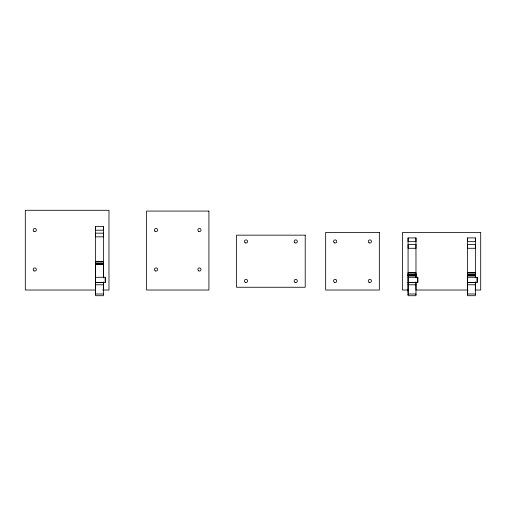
<?xml version="1.0" encoding="UTF-8"?>
<svg xmlns="http://www.w3.org/2000/svg" width="506" height="506" viewBox="0 0 506 506"><rect width="100%" height="100%" fill="white"/><g stroke="black" fill="none" stroke-linecap="round" stroke-linejoin="round"><path stroke-width="0.76" d="M95.558 292.708L95.558 226.473L103.452 226.473L103.452 277.294M103.452 290.02L103.452 282.424M95.558 282.424L105.267 282.424L105.267 277.288L95.558 277.294M408.076 292.708L408.076 237.921L415.97 237.921L415.97 277.301M415.97 282.424L415.97 290.02L468.069 290.02M408.076 282.43L417.785 282.424L417.785 277.294L408.076 277.301M467.468 292.708L467.468 237.915L475.362 237.915L475.362 277.294M475.362 290.02L475.362 282.424M467.468 282.424L477.177 282.424L477.177 277.288L467.468 277.294M103.452 264.214L95.558 264.214L95.558 261.362L103.452 261.362L103.452 277.889M95.558 261.374L103.452 261.419M95.558 261.488L103.452 261.488M95.558 261.577L103.452 261.577M95.558 261.684L103.452 261.684M95.558 263.006L103.452 263.006M95.558 263.481L103.452 263.512M95.558 263.613L103.452 263.613M95.558 263.771L103.452 263.771M95.558 263.974L103.452 263.974M103.452 264.467L95.558 264.467L95.558 294.562M415.97 275.662L408.076 275.662L408.076 272.81L415.97 272.829L415.97 277.895M475.362 275.656L467.468 275.656L467.468 272.81L475.362 272.823L475.362 277.889M408.076 272.873L415.97 272.943M467.468 272.867L475.362 272.936M408.076 274.454L415.97 274.454M467.468 274.448L475.362 274.448M408.076 274.929L415.97 274.967M467.468 274.929L475.362 274.96M408.076 275.062L415.97 275.062M467.468 275.062L475.362 275.062M408.076 275.22L415.97 275.22M467.468 275.213L475.362 275.213M408.076 275.422L415.97 275.422M467.468 275.422L475.362 275.422M475.362 275.915L467.468 275.915L467.468 294.562M415.97 275.915L408.076 275.915L408.076 294.568M95.558 282.62L103.452 282.62M408.076 282.626L415.97 282.626M467.468 282.62L475.362 282.62M95.558 284.783L103.452 284.783M408.076 284.783L415.97 284.783M467.468 284.783L475.362 284.783M95.558 290.02L25.3 290.02L25.3 210.287L108.973 210.287L108.973 290.02L102.661 290.02M408.076 290.02L402.548 290.02L402.548 232.393L480.7 232.393L480.7 290.02L475.172 290.02M477.177 277.294L477.177 282.424M475.362 237.915L475.362 241.653L467.468 241.653L467.468 237.915M475.362 281.791L475.362 294.562M417.785 277.301L417.785 282.43M415.97 237.921L415.97 241.659L408.076 241.659L408.076 237.921M415.97 281.798L415.97 294.568M105.267 277.294L105.267 282.424M103.452 226.473L103.452 230.211L95.558 230.211L95.558 226.473M103.452 281.886L103.452 294.562M95.558 293.999L95.558 295.706L103.452 295.706L103.452 293.999L95.558 293.999M408.076 294.005L408.076 295.713L415.97 295.713L415.97 294.005L408.076 294.005M467.468 293.999L467.468 295.706L475.362 295.706L475.362 293.999L467.468 293.999M208.915 211.078L146.55 211.078L146.55 290.02L208.915 290.02L208.915 211.078M379.342 232.393L325.662 232.393L325.662 290.02L379.342 290.02L379.342 232.393M103.452 233.171L95.558 233.171L95.558 236.84L103.452 236.84L103.452 233.171M305.219 235.157L236.542 235.157L236.542 287.256L305.219 287.256L305.219 235.157M415.97 244.619L408.076 244.619L408.076 248.288L415.97 248.288L415.97 244.619M475.362 244.619L467.468 244.619L467.468 248.288L475.362 248.288L475.362 244.619M33.984 270.862A1.581 1.581 0 0 0 36.35 269.496A1.581 1.581 0 0 0 33.984 268.129A1.581 1.581 0 0 0 33.984 270.862M33.984 231.394A1.581 1.581 0 0 0 36.35 230.021A1.581 1.581 0 0 0 33.984 228.655A1.581 1.581 0 0 0 33.984 231.394M155.234 270.862A1.581 1.581 0 0 0 157.6 269.496A1.581 1.581 0 0 0 155.234 268.129A1.581 1.581 0 0 0 155.234 270.862M198.649 270.862A1.581 1.581 0 0 0 201.021 269.496A1.581 1.581 0 0 0 198.649 268.129A1.581 1.581 0 0 0 198.649 270.862M154.906 231.141A1.581 1.581 0 0 0 157.549 230.432A1.581 1.581 0 0 0 155.614 228.497A1.581 1.581 0 0 0 154.906 231.141M198.649 231.394A1.581 1.581 0 0 0 201.021 230.021A1.581 1.581 0 0 0 198.649 228.655A1.581 1.581 0 0 0 198.649 231.394M245.227 282.31A1.581 1.581 0 0 0 247.592 280.938A1.581 1.581 0 0 0 245.227 279.571A1.581 1.581 0 0 0 245.227 282.31M294.954 282.31A1.581 1.581 0 0 0 297.326 280.938A1.581 1.581 0 0 0 294.954 279.571A1.581 1.581 0 0 0 294.954 282.31M245.227 242.836A1.581 1.581 0 0 0 247.592 241.47A1.581 1.581 0 0 0 245.227 240.103A1.581 1.581 0 0 0 245.227 242.836M294.954 242.836A1.581 1.581 0 0 0 297.326 241.47A1.581 1.581 0 0 0 294.954 240.103A1.581 1.581 0 0 0 294.954 242.836M334.346 282.31A1.581 1.581 0 0 0 336.718 280.938A1.581 1.581 0 0 0 334.346 279.571A1.581 1.581 0 0 0 334.346 282.31M369.083 282.31A1.581 1.581 0 0 0 371.448 280.938A1.581 1.581 0 0 0 369.083 279.571A1.581 1.581 0 0 0 369.083 282.31M334.346 242.836A1.581 1.581 0 0 0 336.718 241.47A1.581 1.581 0 0 0 334.346 240.103A1.581 1.581 0 0 0 334.346 242.836M369.083 242.836A1.581 1.581 0 0 0 371.448 241.47A1.581 1.581 0 0 0 369.083 240.103A1.581 1.581 0 0 0 369.083 242.836"/></g></svg>
